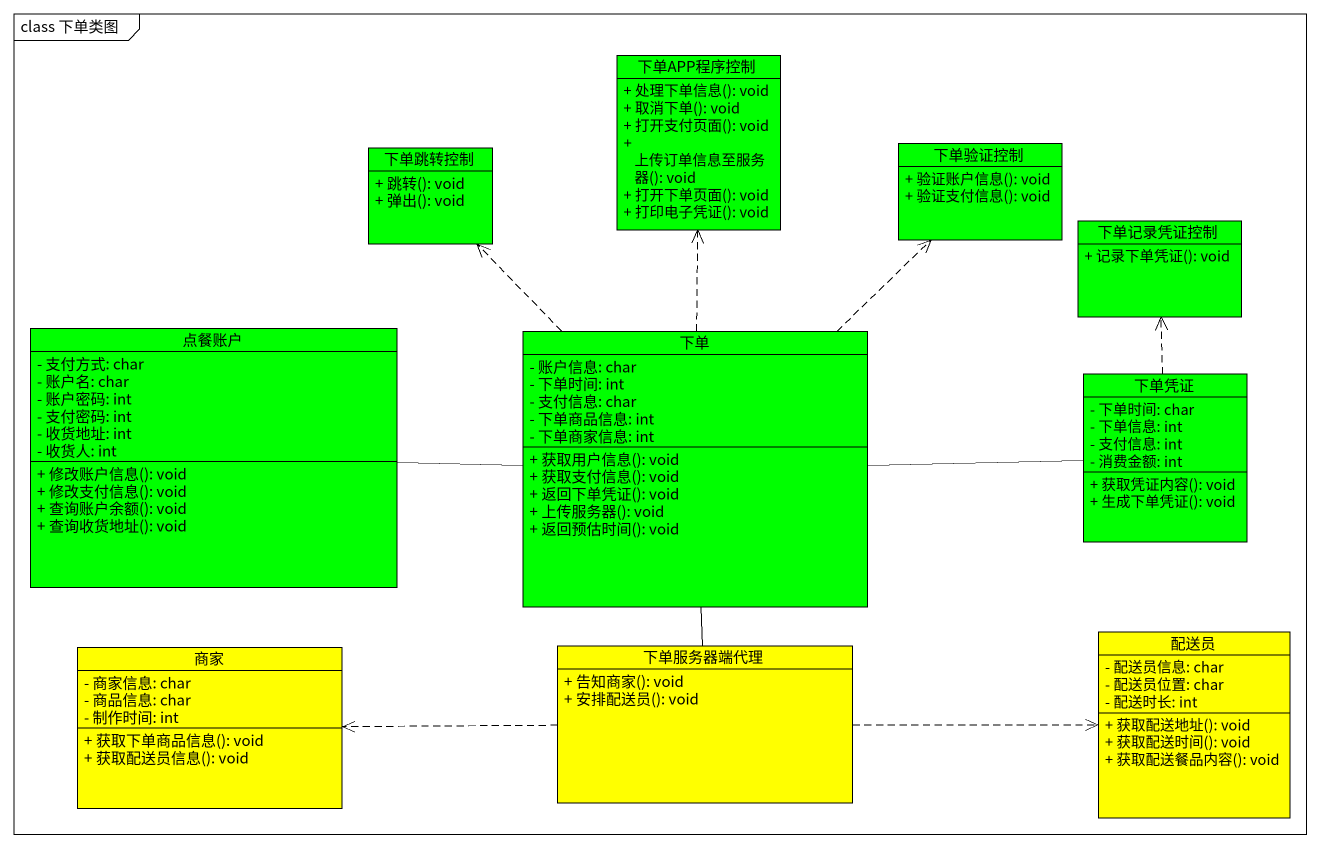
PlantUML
@startuml
mainframe class 下单类图
hide circle
hide empty members
skinparam classAttributeIconSize 0
class 下单APP程序控制 #00FF00 {
  + 处理下单信息(): void
  + 取消下单(): void
  + 打开支付页面(): void
  + 上传订单信息至服务器(): void
  + 打开下单页面(): void
  + 打印电子凭证(): void
}
class 下单跳转控制 #00FF00 {
  + 跳转(): void
  + 弹出(): void
}
class 下单验证控制 #00FF00 {
  + 验证账户信息(): void
  + 验证支付信息(): void
}
class 下单记录凭证控制 #00FF00 {
  + 记录下单凭证(): void
}
class 点餐账户 #00FF00 {
  - 支付方式: char
  - 账户名: char
  - 账户密码: int
  - 支付密码: int
  - 收货地址: int
  - 收货人: int
  + 修改账户信息(): void
  + 修改支付信息(): void
  + 查询账户余额(): void
  + 查询收货地址(): void
}
class 下单 #00FF00 {
  - 账户信息: char
  - 下单时间: int
  - 支付信息: char
  - 下单商品信息: int
  - 下单商家信息: int
  + 获取用户信息(): void
  + 获取支付信息(): void
  + 返回下单凭证(): void
  + 上传服务器(): void
  + 返回预估时间(): void
}
class 下单凭证 #00FF00 {
  - 下单时间: char
  - 下单信息: int
  - 支付信息: int
  - 消费金额: int
  + 获取凭证内容(): void
  + 生成下单凭证(): void
}
class 配送员 #FFFF00 {
  - 配送员信息: char
  - 配送员位置: char
  - 配送时长: int
  + 获取配送地址(): void
  + 获取配送时间(): void
  + 获取配送餐品内容(): void
}
class 商家 #FFFF00 {
  - 商家信息: char
  - 商品信息: char
  - 制作时间: int
  + 获取下单商品信息(): void
  + 获取配送员信息(): void
}
class 下单服务器端代理 #FFFF00 {
  + 告知商家(): void
  + 安排配送员(): void
}
点餐账户 -right- 下单
下单 .up.> 下单APP程序控制
下单 .up.> 下单跳转控制
下单 .up.> 下单验证控制
下单 -right- 下单凭证
下单 -- 下单服务器端代理
下单凭证 .up.> 下单记录凭证控制
下单服务器端代理 .right.> 配送员
下单服务器端代理 .left.> 商家
@enduml
